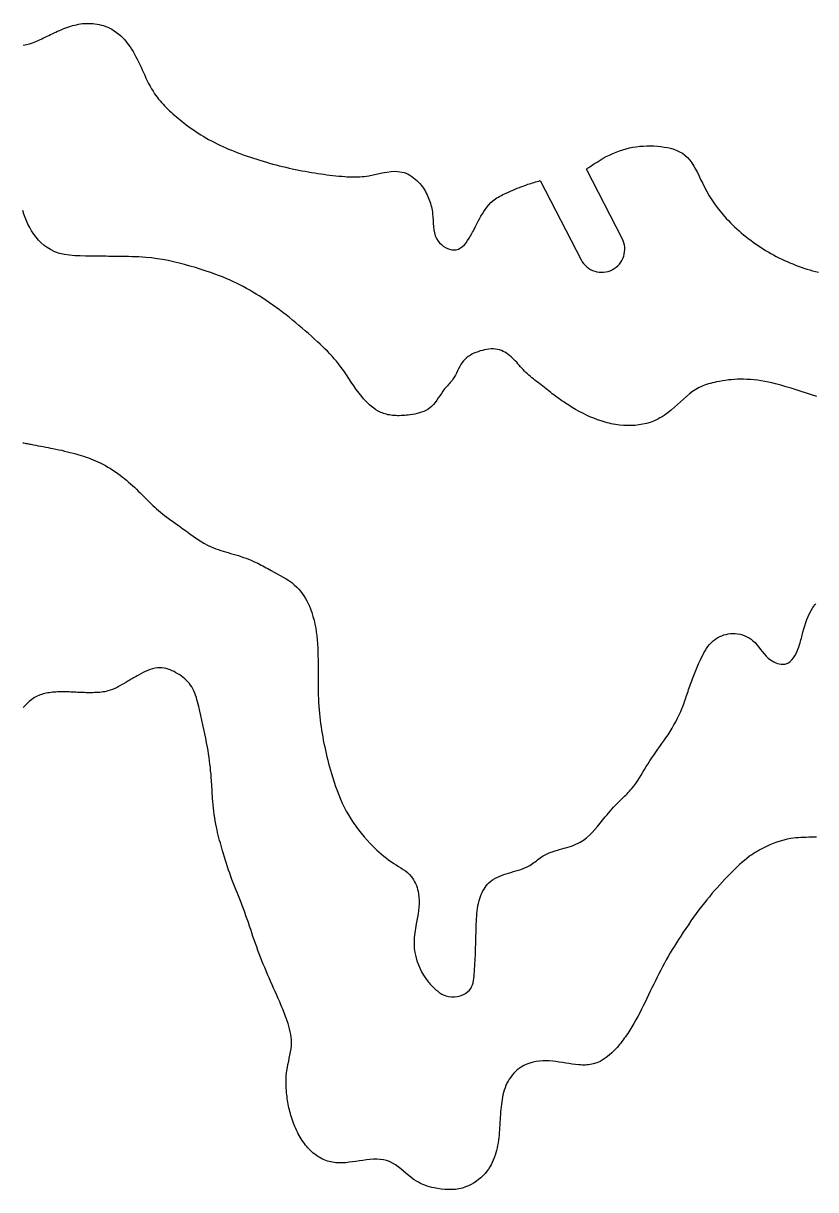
# Model space of a CAD drawing. Extents: x 0 to 940, y 0 to 559.
# Drawn here: x 122.1 to 225.1, y 402.2 to 553.7 of the extents above; entities that cross this region are included whole.
import ezdxf

# ---------------------------------------------------------------- set-up
doc = ezdxf.new("R2010")
doc.units = 0
doc.layers.add('CK_LEVEL_1', color=1, linetype='CONTINUOUS')

msp = doc.modelspace()

# ---------------------------------------------------------------- linework, layer by layer
at = {"layer": 'CK_LEVEL_1'}
msp.add_lwpolyline([(122.14, 550.9), (122.54, 550.98), (122.95, 551.09), (123.35, 551.23), (123.75, 551.39), (124.15, 551.56), (124.53, 551.74), (124.77, 551.85), (125, 551.96), (125.23, 552.07), (125.46, 552.18), (125.69, 552.29), (125.91, 552.39), (126.14, 552.5), (126.36, 552.6), (126.59, 552.71), (126.83, 552.81), (127.07, 552.91), (127.31, 553.01), (127.55, 553.11), (127.8, 553.2), (128.05, 553.28), (128.3, 553.36), (128.55, 553.44), (128.8, 553.5), (129.06, 553.56), (129.32, 553.62), (129.58, 553.66), (129.84, 553.7), (130.1, 553.72), (130.37, 553.74), (130.63, 553.74), (130.89, 553.74), (131.16, 553.72), (131.45, 553.69), (131.73, 553.65), (132.02, 553.59), (132.3, 553.52), (132.58, 553.44), (132.85, 553.34), (133.12, 553.23), (133.38, 553.11), (133.64, 552.97), (133.95, 552.78), (134.25, 552.57), (134.54, 552.35), (134.81, 552.1), (135.08, 551.85), (135.33, 551.58), (135.57, 551.3), (135.79, 551.01), (136.01, 550.71), (136.22, 550.39), (136.42, 550.07), (136.6, 549.74), (136.78, 549.41), (136.95, 549.07), (137.12, 548.73), (137.28, 548.39), (137.44, 548.04), (137.59, 547.7), (137.76, 547.34), (137.92, 546.99), (138.08, 546.63), (138.25, 546.28), (138.42, 545.93), (138.61, 545.59), (138.8, 545.25), (139, 544.92), (139.21, 544.6), (139.38, 544.36), (139.55, 544.13), (139.73, 543.9), (139.92, 543.67), (140.11, 543.45), (140.31, 543.23), (140.51, 543.02), (140.71, 542.81), (140.92, 542.6), (141.14, 542.39), (141.36, 542.18), (141.59, 541.97), (141.82, 541.77), (142.06, 541.57), (142.29, 541.37), (142.53, 541.18), (142.77, 540.99), (143.01, 540.8), (143.31, 540.57), (143.62, 540.34), (143.93, 540.11), (144.24, 539.89), (144.56, 539.68), (144.88, 539.47), (145.2, 539.26), (145.53, 539.06), (145.86, 538.87), (146.22, 538.66), (146.58, 538.47), (146.95, 538.28), (147.32, 538.09), (147.7, 537.91), (148.07, 537.74), (148.45, 537.57), (148.83, 537.41), (149.22, 537.25), (149.62, 537.09), (150.02, 536.93), (150.43, 536.77), (150.83, 536.62), (151.24, 536.48), (151.65, 536.34), (152.06, 536.2), (152.47, 536.07), (152.89, 535.94), (153.31, 535.81), (153.73, 535.69), (154.15, 535.57), (154.57, 535.46), (154.99, 535.34), (155.41, 535.24), (155.84, 535.13), (156.26, 535.03), (156.69, 534.93), (157.1, 534.84), (157.51, 534.76), (157.93, 534.67), (158.34, 534.59), (158.76, 534.51), (159.17, 534.44), (159.59, 534.37), (160.01, 534.3), (160.43, 534.23), (160.81, 534.18), (161.2, 534.12), (161.59, 534.07), (161.97, 534.02), (162.36, 533.98), (162.75, 533.93), (163.14, 533.9), (163.53, 533.86), (163.91, 533.83), (164.19, 533.81), (164.47, 533.8), (164.75, 533.79), (165.03, 533.78), (165.32, 533.78), (165.6, 533.79), (165.88, 533.8), (166.16, 533.82), (166.45, 533.85), (167.03, 533.94), (167.62, 534.06), (168.22, 534.19), (168.8, 534.31), (169.39, 534.42), (169.97, 534.49), (170.53, 534.51), (171.09, 534.46), (171.64, 534.34), (171.89, 534.25), (172.15, 534.13), (172.39, 534), (172.63, 533.85), (172.87, 533.68), (173.09, 533.5), (173.3, 533.31), (173.51, 533.11), (173.7, 532.89), (173.86, 532.7), (174.01, 532.51), (174.14, 532.31), (174.28, 532.1), (174.4, 531.89), (174.51, 531.68), (174.62, 531.46), (174.72, 531.24), (174.82, 531.02), (174.9, 530.8), (174.98, 530.58), (175.05, 530.36), (175.12, 530.13), (175.18, 529.91), (175.23, 529.68), (175.27, 529.44), (175.31, 529.21), (175.34, 528.97), (175.38, 528.56), (175.4, 528.15), (175.42, 527.73), (175.45, 527.32), (175.49, 526.91), (175.56, 526.52), (175.68, 526.13), (175.83, 525.77), (176.05, 525.43), (176.25, 525.2), (176.47, 524.98), (176.72, 524.79), (176.99, 524.63), (177.27, 524.49), (177.55, 524.39), (177.84, 524.32), (178.13, 524.3), (178.4, 524.32), (178.69, 524.41), (178.96, 524.55), (179.22, 524.74), (179.46, 524.97), (179.68, 525.23), (179.89, 525.51), (180.08, 525.81), (180.27, 526.12), (180.44, 526.42), (180.54, 526.61), (180.64, 526.79), (180.73, 526.97), (180.82, 527.14), (180.91, 527.32), (181, 527.49), (181.09, 527.67), (181.18, 527.84), (181.27, 528.02), (181.44, 528.34), (181.61, 528.66), (181.8, 528.98), (181.99, 529.29), (182.19, 529.6), (182.41, 529.9), (182.64, 530.17), (182.89, 530.44), (183.16, 530.68), (183.33, 530.81), (183.51, 530.94), (183.7, 531.06), (183.89, 531.17), (184.08, 531.27), (184.28, 531.38), (184.48, 531.48), (184.69, 531.57), (184.89, 531.67), (185.18, 531.8), (185.47, 531.93), (185.76, 532.06), (186.05, 532.18), (186.34, 532.3), (186.63, 532.42), (186.92, 532.53), (187.22, 532.64), (187.52, 532.75), (187.72, 532.82), (187.92, 532.88), (188.12, 532.94), (188.32, 533.01), (188.52, 533.07), (188.72, 533.13), (188.93, 533.19), (189.13, 533.24), (189.33, 533.3), (194.64, 523.01, 0.414214), (198.69, 521.72, 0.414214), (199.98, 525.76), (195.32, 534.79), (195.47, 534.9), (195.62, 535), (195.78, 535.11), (195.93, 535.21), (196.08, 535.32), (196.24, 535.42), (196.39, 535.52), (196.54, 535.62), (196.7, 535.72), (197.1, 535.97), (197.5, 536.2), (197.91, 536.42), (198.33, 536.63), (198.75, 536.82), (199.18, 537), (199.61, 537.17), (200.05, 537.32), (200.49, 537.44), (200.92, 537.55), (201.36, 537.64), (201.81, 537.71), (202.26, 537.77), (202.71, 537.8), (203.16, 537.82), (203.62, 537.82), (204.09, 537.81), (204.55, 537.78), (204.99, 537.73), (205.42, 537.67), (205.85, 537.6), (206.26, 537.5), (206.67, 537.38), (207.07, 537.23), (207.44, 537.06), (207.79, 536.85), (208.12, 536.62), (208.46, 536.31), (208.76, 535.97), (209.04, 535.6), (209.29, 535.19), (209.52, 534.77), (209.75, 534.34), (209.96, 533.89), (210.17, 533.44), (210.39, 533), (210.68, 532.43), (210.98, 531.88), (211.29, 531.34), (211.63, 530.81), (211.97, 530.3), (212.33, 529.8), (212.71, 529.32), (213.1, 528.85), (213.5, 528.39), (213.77, 528.11), (214.03, 527.83), (214.31, 527.56), (214.59, 527.29), (214.87, 527.03), (215.16, 526.77), (215.45, 526.52), (215.75, 526.27), (216.05, 526.03), (216.36, 525.78), (216.68, 525.55), (216.99, 525.31), (217.31, 525.09), (217.63, 524.87), (217.96, 524.65), (218.29, 524.44), (218.62, 524.23), (218.96, 524.03), (219.3, 523.84), (219.65, 523.65), (219.99, 523.46), (220.34, 523.28), (220.7, 523.11), (221.05, 522.94), (221.41, 522.78), (221.77, 522.62), (222.13, 522.47), (222.5, 522.32), (222.86, 522.18), (223.23, 522.05), (223.6, 521.92), (223.97, 521.8), (224.34, 521.69), (224.72, 521.59), (225.09, 521.49), (225.47, 521.41)], format="xyb", dxfattribs=at)
for points in [[(225.26, 505.24), (224.59, 505.45), (223.92, 505.66), (223.25, 505.88), (222.59, 506.1), (221.92, 506.31), (221.24, 506.52), (220.57, 506.72), (219.89, 506.9), (219.43, 507.01), (218.97, 507.11), (218.51, 507.2), (218.05, 507.28), (217.58, 507.35), (217.12, 507.4), (216.65, 507.44), (216.18, 507.47), (215.72, 507.49), (215.33, 507.49), (214.94, 507.48), (214.55, 507.46), (214.16, 507.43), (213.77, 507.39), (213.38, 507.34), (212.99, 507.28), (212.6, 507.21), (212.22, 507.14), (211.96, 507.08), (211.7, 507.02), (211.44, 506.95), (211.18, 506.88), (210.93, 506.8), (210.68, 506.71), (210.44, 506.62), (210.2, 506.51), (209.97, 506.4), (209.53, 506.15), (209.11, 505.88), (208.71, 505.57), (208.32, 505.25), (207.93, 504.91), (207.55, 504.56), (207.17, 504.21), (206.79, 503.87), (206.4, 503.53), (206.16, 503.33), (205.91, 503.14), (205.66, 502.96), (205.41, 502.78), (205.15, 502.62), (204.88, 502.46), (204.62, 502.31), (204.34, 502.18), (204.06, 502.05), (203.6, 501.88), (203.12, 501.74), (202.64, 501.63), (202.14, 501.54), (201.64, 501.49), (201.14, 501.46), (200.63, 501.46), (200.13, 501.49), (199.63, 501.53), (199.36, 501.57), (199.09, 501.61), (198.82, 501.66), (198.56, 501.71), (198.3, 501.77), (198.03, 501.83), (197.77, 501.9), (197.52, 501.98), (197.26, 502.06), (196.77, 502.23), (196.28, 502.41), (195.79, 502.61), (195.32, 502.83), (194.85, 503.06), (194.38, 503.3), (193.92, 503.56), (193.47, 503.82), (193.03, 504.1), (192.81, 504.24), (192.59, 504.38), (192.37, 504.53), (192.15, 504.68), (191.94, 504.83), (191.73, 504.98), (191.52, 505.13), (191.31, 505.29), (191.1, 505.45), (190.89, 505.6), (190.69, 505.76), (190.48, 505.93), (190.28, 506.09), (190.08, 506.25), (189.87, 506.41), (189.67, 506.58), (189.46, 506.74), (189.26, 506.9), (189.05, 507.06), (188.85, 507.21), (188.64, 507.37), (188.44, 507.53), (188.24, 507.69), (188.04, 507.86), (187.84, 508.03), (187.65, 508.2), (187.47, 508.37), (187.29, 508.55), (187.12, 508.74), (186.94, 508.93), (186.77, 509.12), (186.6, 509.31), (186.43, 509.5), (186.26, 509.69), (186.08, 509.88), (185.9, 510.07), (185.72, 510.24), (185.53, 510.41), (185.34, 510.57), (185.14, 510.72), (184.93, 510.87), (184.72, 511), (184.5, 511.11), (184.28, 511.21), (184.05, 511.29), (183.78, 511.35), (183.51, 511.4), (183.23, 511.42), (182.94, 511.42), (182.66, 511.4), (182.37, 511.36), (182.09, 511.31), (181.8, 511.24), (181.52, 511.16), (181.24, 511.07), (180.97, 510.97), (180.7, 510.86), (180.45, 510.73), (180.2, 510.59), (179.97, 510.44), (179.75, 510.27), (179.55, 510.09), (179.36, 509.89), (179.18, 509.65), (179.01, 509.4), (178.86, 509.13), (178.71, 508.85), (178.57, 508.57), (178.43, 508.29), (178.29, 508.01), (178.14, 507.74), (177.97, 507.49), (177.86, 507.34), (177.75, 507.2), (177.63, 507.06), (177.51, 506.92), (177.39, 506.79), (177.27, 506.65), (177.14, 506.52), (177.02, 506.38), (176.9, 506.24), (176.68, 505.95), (176.47, 505.65), (176.27, 505.35), (176.07, 505.05), (175.87, 504.75), (175.65, 504.46), (175.43, 504.19), (175.19, 503.94), (174.93, 503.72), (174.7, 503.56), (174.45, 503.42), (174.18, 503.3), (173.91, 503.19), (173.62, 503.1), (173.32, 503.03), (173.02, 502.96), (172.72, 502.91), (172.41, 502.86), (172.18, 502.83), (171.94, 502.81), (171.71, 502.78), (171.47, 502.77), (171.24, 502.76), (171.01, 502.75), (170.77, 502.75), (170.54, 502.76), (170.32, 502.77), (170.12, 502.79), (169.92, 502.81), (169.72, 502.84), (169.53, 502.88), (169.33, 502.93), (169.14, 502.98), (168.96, 503.04), (168.78, 503.1), (168.6, 503.18), (168.28, 503.33), (167.97, 503.51), (167.68, 503.71), (167.4, 503.93), (167.12, 504.17), (166.86, 504.42), (166.61, 504.68), (166.37, 504.95), (166.13, 505.23), (165.77, 505.69), (165.42, 506.16), (165.09, 506.64), (164.77, 507.12), (164.45, 507.6), (164.13, 508.08), (163.8, 508.56), (163.47, 509.03), (163.12, 509.48), (162.85, 509.82), (162.56, 510.15), (162.27, 510.48), (161.97, 510.8), (161.66, 511.12), (161.35, 511.43), (161.04, 511.73), (160.72, 512.04), (160.39, 512.34), (160, 512.71), (159.6, 513.07), (159.19, 513.43), (158.79, 513.79), (158.38, 514.14), (157.97, 514.49), (157.56, 514.83), (157.14, 515.18), (156.72, 515.51), (156.3, 515.84), (155.87, 516.17), (155.45, 516.49), (155.01, 516.81), (154.58, 517.12), (154.14, 517.42), (153.69, 517.72), (153.25, 518.02), (152.79, 518.31), (152.39, 518.56), (151.98, 518.81), (151.56, 519.05), (151.14, 519.29), (150.72, 519.52), (150.3, 519.74), (149.87, 519.96), (149.44, 520.16), (149.01, 520.36), (148.52, 520.58), (148.03, 520.78), (147.53, 520.97), (147.03, 521.16), (146.53, 521.34), (146.03, 521.51), (145.52, 521.67), (145.01, 521.83), (144.5, 521.99), (143.79, 522.19), (143.09, 522.39), (142.38, 522.57), (141.67, 522.74), (140.95, 522.9), (140.24, 523.03), (139.52, 523.15), (138.79, 523.25), (138.07, 523.32), (137.62, 523.35), (137.17, 523.38), (136.71, 523.4), (136.26, 523.41), (135.81, 523.42), (135.36, 523.42), (134.91, 523.43), (134.46, 523.43), (134.01, 523.44), (133.74, 523.45), (133.47, 523.45), (133.2, 523.46), (132.93, 523.47), (132.66, 523.47), (132.39, 523.48), (132.12, 523.49), (131.85, 523.49), (131.58, 523.49), (130.9, 523.5), (130.21, 523.5), (129.52, 523.51), (128.83, 523.54), (128.16, 523.6), (127.5, 523.7), (126.86, 523.85), (126.24, 524.05), (125.66, 524.33), (125.24, 524.59), (124.85, 524.88), (124.48, 525.21), (124.13, 525.57), (123.81, 525.95), (123.5, 526.36), (123.22, 526.78), (122.97, 527.22), (122.74, 527.66), (122.54, 528.09), (122.37, 528.52), (122.21, 528.96), (122.07, 529.41)], [(122.06, 499.24), (122.22, 499.21), (122.37, 499.18), (122.52, 499.15), (122.68, 499.12), (122.83, 499.09), (122.98, 499.06), (123.14, 499.03), (123.46, 498.97), (123.77, 498.91), (124.09, 498.85), (124.41, 498.79), (124.73, 498.73), (125.05, 498.67), (125.37, 498.61), (125.69, 498.55), (126, 498.49), (126.38, 498.41), (126.75, 498.33), (127.13, 498.25), (127.5, 498.16), (127.87, 498.07), (128.24, 497.98), (128.61, 497.88), (128.98, 497.78), (129.35, 497.67), (129.67, 497.57), (129.98, 497.47), (130.3, 497.37), (130.61, 497.26), (130.92, 497.14), (131.23, 497.02), (131.53, 496.9), (131.84, 496.76), (132.14, 496.62), (132.48, 496.45), (132.81, 496.27), (133.14, 496.08), (133.47, 495.88), (133.79, 495.68), (134.11, 495.46), (134.42, 495.24), (134.73, 495.02), (135.03, 494.78), (135.3, 494.57), (135.57, 494.35), (135.83, 494.13), (136.09, 493.9), (136.34, 493.67), (136.6, 493.44), (136.85, 493.2), (137.09, 492.96), (137.34, 492.72), (137.47, 492.59), (137.59, 492.46), (137.72, 492.33), (137.85, 492.2), (137.97, 492.07), (138.1, 491.94), (138.23, 491.81), (138.35, 491.69), (138.48, 491.56), (138.72, 491.32), (138.97, 491.09), (139.22, 490.86), (139.47, 490.64), (139.72, 490.42), (139.98, 490.2), (140.24, 489.99), (140.51, 489.78), (140.78, 489.58), (140.96, 489.44), (141.14, 489.31), (141.33, 489.17), (141.51, 489.04), (141.7, 488.91), (141.89, 488.78), (142.07, 488.65), (142.26, 488.51), (142.45, 488.38), (142.89, 488.06), (143.33, 487.73), (143.77, 487.41), (144.22, 487.09), (144.67, 486.78), (145.13, 486.48), (145.59, 486.2), (146.07, 485.94), (146.55, 485.71), (146.86, 485.58), (147.17, 485.46), (147.48, 485.35), (147.8, 485.25), (148.12, 485.15), (148.44, 485.05), (148.77, 484.96), (149.09, 484.86), (149.41, 484.77), (149.75, 484.67), (150.09, 484.56), (150.43, 484.45), (150.76, 484.34), (151.09, 484.22), (151.42, 484.09), (151.75, 483.96), (152.07, 483.82), (152.39, 483.67), (152.61, 483.57), (152.83, 483.46), (153.05, 483.34), (153.26, 483.23), (153.48, 483.11), (153.7, 482.99), (153.91, 482.87), (154.13, 482.75), (154.35, 482.63), (154.74, 482.42), (155.14, 482.21), (155.53, 482), (155.91, 481.78), (156.29, 481.55), (156.66, 481.31), (157.02, 481.05), (157.36, 480.78), (157.68, 480.48), (157.94, 480.22), (158.18, 479.93), (158.4, 479.63), (158.61, 479.32), (158.81, 479), (158.99, 478.67), (159.16, 478.33), (159.32, 477.99), (159.46, 477.64), (159.64, 477.15), (159.79, 476.66), (159.93, 476.16), (160.04, 475.66), (160.14, 475.15), (160.22, 474.64), (160.28, 474.13), (160.34, 473.62), (160.38, 473.11), (160.41, 472.58), (160.43, 472.06), (160.44, 471.53), (160.45, 471.01), (160.45, 470.48), (160.45, 469.95), (160.45, 469.43), (160.45, 468.9), (160.45, 468.37), (160.45, 467.89), (160.46, 467.41), (160.47, 466.93), (160.48, 466.45), (160.5, 465.97), (160.52, 465.49), (160.55, 465.01), (160.59, 464.53), (160.63, 464.05), (160.67, 463.61), (160.72, 463.18), (160.78, 462.74), (160.84, 462.31), (160.91, 461.87), (160.98, 461.44), (161.05, 461), (161.13, 460.57), (161.22, 460.14), (161.31, 459.7), (161.4, 459.27), (161.5, 458.83), (161.6, 458.4), (161.71, 457.96), (161.82, 457.53), (161.94, 457.1), (162.06, 456.66), (162.18, 456.23), (162.35, 455.68), (162.53, 455.12), (162.72, 454.56), (162.92, 454.02), (163.13, 453.47), (163.35, 452.93), (163.59, 452.4), (163.85, 451.88), (164.12, 451.36), (164.4, 450.86), (164.71, 450.36), (165.02, 449.87), (165.36, 449.4), (165.71, 448.93), (166.07, 448.47), (166.44, 448.03), (166.82, 447.59), (167.22, 447.16), (167.5, 446.87), (167.79, 446.58), (168.08, 446.3), (168.38, 446.02), (168.69, 445.75), (169.01, 445.49), (169.33, 445.24), (169.66, 445), (170, 444.76), (170.3, 444.57), (170.61, 444.38), (170.92, 444.18), (171.22, 443.99), (171.52, 443.79), (171.8, 443.58), (172.07, 443.36), (172.33, 443.11), (172.56, 442.85), (172.72, 442.64), (172.87, 442.41), (173, 442.18), (173.12, 441.93), (173.22, 441.68), (173.31, 441.42), (173.39, 441.16), (173.45, 440.89), (173.5, 440.63), (173.56, 440.19), (173.58, 439.75), (173.58, 439.32), (173.55, 438.88), (173.5, 438.44), (173.44, 438.01), (173.37, 437.57), (173.29, 437.14), (173.21, 436.7), (173.16, 436.41), (173.1, 436.11), (173.06, 435.82), (173.01, 435.53), (172.98, 435.23), (172.95, 434.94), (172.93, 434.64), (172.92, 434.34), (172.92, 434.05), (172.95, 433.51), (173.03, 432.97), (173.14, 432.44), (173.29, 431.91), (173.48, 431.39), (173.7, 430.88), (173.95, 430.39), (174.23, 429.92), (174.53, 429.47), (174.65, 429.32), (174.77, 429.17), (174.89, 429.03), (175.01, 428.88), (175.14, 428.74), (175.27, 428.61), (175.4, 428.47), (175.54, 428.34), (175.68, 428.21), (175.81, 428.09), (175.95, 427.98), (176.09, 427.87), (176.24, 427.76), (176.39, 427.67), (176.55, 427.58), (176.71, 427.49), (176.88, 427.42), (177.05, 427.36), (177.41, 427.27), (177.78, 427.23), (178.17, 427.23), (178.55, 427.27), (178.92, 427.36), (179.27, 427.48), (179.6, 427.65), (179.89, 427.85), (180.13, 428.09), (180.29, 428.31), (180.41, 428.54), (180.51, 428.79), (180.59, 429.05), (180.65, 429.33), (180.69, 429.61), (180.72, 429.9), (180.75, 430.19), (180.77, 430.48), (180.79, 430.85), (180.81, 431.21), (180.83, 431.56), (180.85, 431.91), (180.87, 432.26), (180.89, 432.61), (180.9, 432.96), (180.92, 433.31), (180.93, 433.65), (180.94, 434.02), (180.95, 434.4), (180.96, 434.77), (180.97, 435.14), (180.98, 435.52), (180.99, 435.9), (181, 436.27), (181.01, 436.65), (181.03, 437.03), (181.05, 437.36), (181.07, 437.7), (181.1, 438.03), (181.13, 438.37), (181.18, 438.7), (181.23, 439.03), (181.3, 439.36), (181.38, 439.69), (181.47, 440.02), (181.56, 440.27), (181.66, 440.52), (181.77, 440.76), (181.88, 441), (182.02, 441.23), (182.16, 441.45), (182.31, 441.66), (182.48, 441.86), (182.66, 442.05), (182.89, 442.25), (183.14, 442.43), (183.41, 442.6), (183.68, 442.75), (183.97, 442.88), (184.27, 443.01), (184.57, 443.12), (184.88, 443.22), (185.19, 443.31), (185.52, 443.4), (185.84, 443.49), (186.17, 443.58), (186.49, 443.67), (186.8, 443.77), (187.11, 443.88), (187.42, 444.01), (187.71, 444.15), (187.99, 444.31), (188.16, 444.42), (188.33, 444.53), (188.49, 444.66), (188.66, 444.78), (188.82, 444.91), (188.98, 445.04), (189.14, 445.16), (189.31, 445.29), (189.48, 445.4), (189.72, 445.55), (189.97, 445.68), (190.22, 445.8), (190.48, 445.92), (190.74, 446.02), (191.01, 446.11), (191.28, 446.2), (191.55, 446.28), (191.83, 446.36), (192.14, 446.45), (192.45, 446.54), (192.76, 446.63), (193.07, 446.72), (193.38, 446.82), (193.68, 446.92), (193.97, 447.04), (194.25, 447.17), (194.53, 447.31), (194.95, 447.58), (195.35, 447.89), (195.73, 448.22), (196.09, 448.59), (196.43, 448.97), (196.77, 449.37), (197.1, 449.78), (197.43, 450.19), (197.76, 450.6), (197.97, 450.85), (198.19, 451.11), (198.41, 451.36), (198.63, 451.61), (198.85, 451.85), (199.08, 452.09), (199.31, 452.33), (199.54, 452.56), (199.77, 452.8), (199.94, 452.96), (200.1, 453.12), (200.27, 453.28), (200.43, 453.45), (200.6, 453.61), (200.76, 453.77), (200.92, 453.94), (201.07, 454.11), (201.23, 454.29), (201.49, 454.62), (201.74, 454.96), (201.99, 455.32), (202.22, 455.68), (202.44, 456.04), (202.66, 456.41), (202.88, 456.78), (203.1, 457.15), (203.33, 457.52), (203.57, 457.9), (203.83, 458.28), (204.08, 458.65), (204.35, 459.02), (204.61, 459.39), (204.87, 459.76), (205.14, 460.13), (205.4, 460.5), (205.65, 460.87), (205.93, 461.28), (206.19, 461.7), (206.45, 462.12), (206.69, 462.55), (206.93, 462.98), (207.16, 463.42), (207.37, 463.86), (207.58, 464.31), (207.77, 464.76), (207.85, 464.97), (207.93, 465.19), (208.01, 465.4), (208.08, 465.61), (208.16, 465.83), (208.23, 466.04), (208.3, 466.26), (208.38, 466.48), (208.45, 466.69), (208.53, 466.92), (208.61, 467.15), (208.69, 467.38), (208.77, 467.61), (208.85, 467.84), (208.94, 468.07), (209.02, 468.3), (209.11, 468.53), (209.19, 468.76), (209.28, 468.98), (209.36, 469.2), (209.45, 469.42), (209.54, 469.64), (209.63, 469.86), (209.72, 470.08), (209.81, 470.3), (209.91, 470.51), (210.01, 470.74), (210.14, 471.03), (210.29, 471.33), (210.44, 471.63), (210.59, 471.92), (210.76, 472.2), (210.94, 472.48), (211.12, 472.74), (211.33, 472.99), (211.55, 473.23), (211.59, 473.27), (211.63, 473.31), (211.67, 473.35), (211.71, 473.39), (211.75, 473.43), (211.8, 473.47), (211.84, 473.5), (211.89, 473.54), (211.93, 473.58), (212.16, 473.74), (212.4, 473.9), (212.66, 474.03), (212.92, 474.15), (213.2, 474.25), (213.48, 474.33), (213.76, 474.39), (214.05, 474.43), (214.34, 474.44), (214.66, 474.44), (214.98, 474.4), (215.29, 474.34), (215.6, 474.26), (215.9, 474.15), (216.19, 474.02), (216.47, 473.87), (216.73, 473.7), (216.97, 473.5), (217.24, 473.25), (217.49, 472.97), (217.73, 472.68), (217.95, 472.38), (218.18, 472.08), (218.42, 471.78), (218.67, 471.5), (218.95, 471.24), (219.26, 471), (219.47, 470.87), (219.69, 470.75), (219.92, 470.65), (220.16, 470.56), (220.39, 470.5), (220.63, 470.47), (220.86, 470.46), (221.09, 470.47), (221.3, 470.52), (221.57, 470.64), (221.81, 470.81), (222.03, 471.02), (222.23, 471.27), (222.41, 471.54), (222.57, 471.84), (222.72, 472.16), (222.85, 472.48), (222.96, 472.79), (223.03, 473), (223.1, 473.21), (223.16, 473.41), (223.21, 473.62), (223.27, 473.82), (223.32, 474.02), (223.37, 474.21), (223.42, 474.41), (223.47, 474.61), (223.58, 475.03), (223.7, 475.44), (223.83, 475.85), (223.97, 476.26), (224.13, 476.67), (224.31, 477.06), (224.52, 477.44), (224.75, 477.8), (225.01, 478.15), (225.15, 478.3)], [(225.21, 447.97), (224.88, 447.97), (224.55, 447.96), (224.21, 447.95), (223.88, 447.94), (223.55, 447.93), (223.21, 447.92), (222.88, 447.89), (222.55, 447.87), (222.22, 447.83), (221.89, 447.78), (221.43, 447.7), (220.97, 447.59), (220.51, 447.46), (220.06, 447.31), (219.61, 447.15), (219.17, 446.97), (218.73, 446.77), (218.31, 446.56), (217.88, 446.34), (217.73, 446.25), (217.57, 446.16), (217.42, 446.07), (217.26, 445.97), (217.11, 445.88), (216.96, 445.78), (216.81, 445.68), (216.67, 445.58), (216.52, 445.48), (216.18, 445.22), (215.85, 444.96), (215.53, 444.69), (215.21, 444.41), (214.9, 444.12), (214.6, 443.83), (214.3, 443.53), (214, 443.22), (213.7, 442.92), (213.35, 442.54), (213, 442.16), (212.65, 441.78), (212.31, 441.4), (211.97, 441.02), (211.64, 440.63), (211.31, 440.23), (210.98, 439.84), (210.66, 439.44), (210.3, 438.98), (209.94, 438.51), (209.59, 438.03), (209.24, 437.56), (208.9, 437.08), (208.57, 436.59), (208.24, 436.1), (207.91, 435.61), (207.59, 435.12), (207.31, 434.68), (207.03, 434.25), (206.76, 433.81), (206.49, 433.37), (206.23, 432.93), (205.97, 432.48), (205.71, 432.04), (205.46, 431.59), (205.22, 431.14), (204.98, 430.68), (204.75, 430.23), (204.52, 429.77), (204.29, 429.32), (204.07, 428.86), (203.84, 428.4), (203.62, 427.94), (203.4, 427.47), (203.18, 427.01), (202.95, 426.54), (202.72, 426.07), (202.49, 425.61), (202.25, 425.14), (202.01, 424.68), (201.76, 424.23), (201.5, 423.77), (201.24, 423.33), (200.97, 422.89), (200.83, 422.67), (200.69, 422.46), (200.55, 422.25), (200.4, 422.04), (200.25, 421.83), (200.1, 421.62), (199.94, 421.42), (199.78, 421.21), (199.61, 421.01), (199.3, 420.65), (198.97, 420.29), (198.63, 419.95), (198.27, 419.63), (197.89, 419.33), (197.5, 419.06), (197.09, 418.83), (196.66, 418.65), (196.22, 418.51), (196.02, 418.46), (195.82, 418.42), (195.61, 418.39), (195.4, 418.37), (195.19, 418.36), (194.98, 418.36), (194.77, 418.36), (194.56, 418.37), (194.35, 418.38), (193.92, 418.42), (193.49, 418.47), (193.06, 418.54), (192.64, 418.61), (192.22, 418.68), (191.79, 418.75), (191.37, 418.81), (190.94, 418.86), (190.5, 418.9), (190.08, 418.91), (189.65, 418.9), (189.23, 418.87), (188.81, 418.81), (188.39, 418.73), (187.99, 418.62), (187.59, 418.48), (187.21, 418.3), (186.85, 418.1), (186.59, 417.92), (186.34, 417.73), (186.1, 417.52), (185.88, 417.29), (185.67, 417.05), (185.48, 416.79), (185.3, 416.53), (185.14, 416.26), (184.99, 415.98), (184.86, 415.69), (184.75, 415.4), (184.65, 415.1), (184.56, 414.8), (184.48, 414.5), (184.42, 414.19), (184.36, 413.88), (184.32, 413.57), (184.28, 413.26), (184.24, 412.93), (184.21, 412.59), (184.18, 412.26), (184.15, 411.92), (184.13, 411.59), (184.11, 411.26), (184.09, 410.92), (184.07, 410.59), (184.05, 410.25), (184.03, 409.92), (184, 409.58), (183.97, 409.24), (183.94, 408.91), (183.89, 408.57), (183.85, 408.24), (183.79, 407.91), (183.72, 407.58), (183.64, 407.25), (183.55, 406.93), (183.45, 406.62), (183.34, 406.31), (183.22, 406), (183.08, 405.7), (182.93, 405.4), (182.76, 405.12), (182.59, 404.84), (182.39, 404.57), (182.15, 404.27), (181.89, 403.98), (181.61, 403.71), (181.31, 403.46), (181, 403.22), (180.67, 403.01), (180.34, 402.82), (179.99, 402.65), (179.63, 402.51), (179.2, 402.37), (178.75, 402.27), (178.3, 402.2), (177.84, 402.16), (177.37, 402.16), (176.91, 402.18), (176.45, 402.22), (175.99, 402.29), (175.53, 402.38), (175.23, 402.46), (174.93, 402.54), (174.63, 402.63), (174.34, 402.73), (174.05, 402.85), (173.77, 402.98), (173.49, 403.12), (173.22, 403.27), (172.96, 403.44), (172.6, 403.7), (172.24, 403.98), (171.89, 404.27), (171.55, 404.57), (171.21, 404.86), (170.86, 405.14), (170.5, 405.4), (170.13, 405.62), (169.75, 405.8), (169.36, 405.94), (168.95, 406.03), (168.52, 406.08), (168.09, 406.1), (167.64, 406.1), (167.19, 406.07), (166.74, 406.02), (166.28, 405.96), (165.82, 405.9), (165.37, 405.83), (164.92, 405.76), (164.48, 405.71), (164.04, 405.66), (163.6, 405.63), (163.17, 405.63), (162.74, 405.65), (162.32, 405.71), (161.9, 405.8), (161.68, 405.86), (161.45, 405.94), (161.24, 406.03), (161.02, 406.13), (160.81, 406.24), (160.61, 406.36), (160.4, 406.48), (160.21, 406.62), (160.02, 406.76), (159.83, 406.91), (159.65, 407.07), (159.47, 407.24), (159.3, 407.41), (159.14, 407.59), (158.98, 407.77), (158.83, 407.96), (158.68, 408.15), (158.54, 408.34), (158.4, 408.55), (158.26, 408.77), (158.13, 408.98), (158, 409.21), (157.88, 409.43), (157.77, 409.65), (157.66, 409.88), (157.55, 410.11), (157.45, 410.35), (157.35, 410.58), (157.26, 410.82), (157.17, 411.07), (157.08, 411.31), (157, 411.56), (156.93, 411.8), (156.86, 412.05), (156.79, 412.3), (156.73, 412.55), (156.67, 412.79), (156.62, 413.03), (156.57, 413.27), (156.53, 413.51), (156.49, 413.76), (156.45, 414), (156.42, 414.25), (156.39, 414.49), (156.36, 414.74), (156.33, 415.06), (156.31, 415.38), (156.29, 415.7), (156.29, 416.03), (156.29, 416.35), (156.3, 416.67), (156.32, 416.99), (156.35, 417.31), (156.39, 417.64), (156.46, 418.04), (156.54, 418.44), (156.63, 418.85), (156.71, 419.25), (156.8, 419.65), (156.88, 420.05), (156.94, 420.45), (156.98, 420.85), (157, 421.25), (156.99, 421.61), (156.96, 421.97), (156.91, 422.33), (156.84, 422.68), (156.75, 423.04), (156.65, 423.39), (156.55, 423.74), (156.43, 424.09), (156.31, 424.44), (156.22, 424.68), (156.13, 424.92), (156.04, 425.15), (155.94, 425.39), (155.85, 425.63), (155.75, 425.86), (155.65, 426.09), (155.56, 426.33), (155.46, 426.56), (155.26, 427.01), (155.07, 427.45), (154.87, 427.9), (154.67, 428.35), (154.48, 428.79), (154.28, 429.24), (154.08, 429.69), (153.89, 430.13), (153.7, 430.58), (153.51, 431.03), (153.33, 431.47), (153.15, 431.92), (152.97, 432.36), (152.8, 432.81), (152.63, 433.26), (152.47, 433.71), (152.3, 434.17), (152.14, 434.62), (151.99, 435.07), (151.84, 435.52), (151.69, 435.97), (151.54, 436.42), (151.39, 436.87), (151.24, 437.31), (151.08, 437.76), (150.93, 438.21), (150.76, 438.65), (150.6, 439.08), (150.44, 439.5), (150.27, 439.92), (150.1, 440.34), (149.93, 440.77), (149.76, 441.19), (149.59, 441.61), (149.42, 442.03), (149.26, 442.46), (149.11, 442.87), (148.97, 443.28), (148.82, 443.7), (148.68, 444.11), (148.55, 444.53), (148.42, 444.95), (148.29, 445.37), (148.16, 445.79), (148.04, 446.21), (147.94, 446.54), (147.84, 446.88), (147.75, 447.22), (147.65, 447.55), (147.56, 447.89), (147.48, 448.23), (147.39, 448.57), (147.32, 448.91), (147.24, 449.25), (147.16, 449.66), (147.09, 450.08), (147.02, 450.49), (146.96, 450.91), (146.9, 451.33), (146.86, 451.75), (146.81, 452.17), (146.77, 452.59), (146.74, 453.01), (146.72, 453.31), (146.7, 453.61), (146.68, 453.91), (146.67, 454.21), (146.65, 454.51), (146.63, 454.81), (146.61, 455.11), (146.59, 455.4), (146.57, 455.7), (146.54, 456.14), (146.49, 456.59), (146.45, 457.03), (146.4, 457.47), (146.34, 457.9), (146.28, 458.34), (146.22, 458.78), (146.15, 459.22), (146.08, 459.65), (145.97, 460.24), (145.86, 460.83), (145.74, 461.42), (145.62, 462.01), (145.49, 462.59), (145.36, 463.18), (145.22, 463.77), (145.08, 464.36), (144.94, 464.96), (144.87, 465.25), (144.79, 465.55), (144.71, 465.84), (144.63, 466.13), (144.54, 466.42), (144.43, 466.7), (144.32, 466.97), (144.18, 467.23), (144.04, 467.49), (143.89, 467.72), (143.72, 467.93), (143.54, 468.14), (143.35, 468.34), (143.14, 468.53), (142.93, 468.71), (142.7, 468.89), (142.47, 469.05), (142.23, 469.21), (141.98, 469.35), (141.73, 469.49), (141.48, 469.61), (141.22, 469.72), (140.96, 469.82), (140.7, 469.89), (140.43, 469.95), (140.16, 469.99), (139.89, 470), (139.57, 469.99), (139.26, 469.94), (138.94, 469.86), (138.62, 469.76), (138.31, 469.64), (138, 469.51), (137.7, 469.36), (137.4, 469.2), (137.1, 469.04), (136.95, 468.95), (136.79, 468.86), (136.64, 468.78), (136.48, 468.69), (136.33, 468.6), (136.18, 468.51), (136.03, 468.42), (135.88, 468.33), (135.73, 468.24), (135.45, 468.07), (135.17, 467.91), (134.9, 467.75), (134.61, 467.59), (134.33, 467.44), (134.04, 467.3), (133.75, 467.18), (133.45, 467.07), (133.14, 466.98), (132.93, 466.92), (132.72, 466.88), (132.51, 466.84), (132.29, 466.82), (132.07, 466.79), (131.85, 466.78), (131.63, 466.77), (131.41, 466.76), (131.19, 466.75), (130.97, 466.75), (130.75, 466.75), (130.52, 466.75), (130.3, 466.75), (130.08, 466.76), (129.86, 466.76), (129.63, 466.77), (129.41, 466.78), (129.19, 466.79), (128.97, 466.8), (128.75, 466.81), (128.53, 466.82), (128.31, 466.83), (128.09, 466.84), (127.87, 466.84), (127.65, 466.85), (127.43, 466.85), (127.21, 466.86), (127, 466.85), (126.79, 466.85), (126.58, 466.84), (126.37, 466.83), (126.16, 466.82), (125.95, 466.8), (125.74, 466.77), (125.53, 466.74), (125.32, 466.71), (125.12, 466.67), (124.92, 466.63), (124.72, 466.58), (124.53, 466.52), (124.33, 466.45), (124.14, 466.38), (123.96, 466.3), (123.78, 466.21), (123.6, 466.11), (123.42, 466), (123.24, 465.87), (123.07, 465.74), (122.91, 465.6), (122.75, 465.45), (122.59, 465.3), (122.43, 465.14), (122.28, 464.99), (122.12, 464.83)]]:
    msp.add_lwpolyline(points, dxfattribs=at)

doc.saveas('drawing.dxf')
